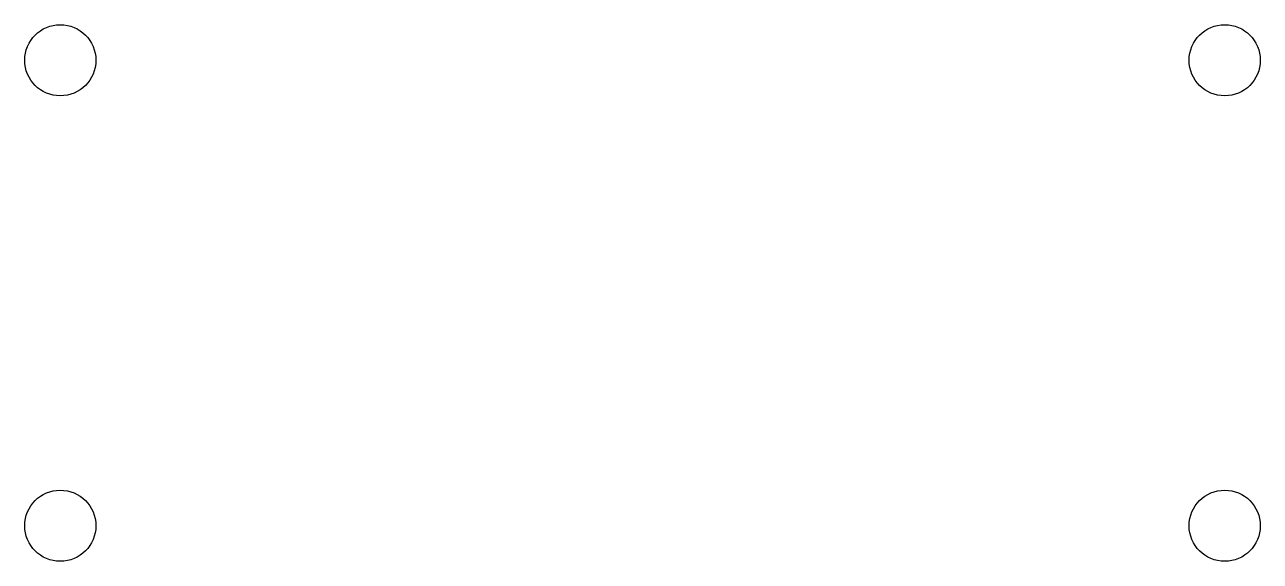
# Model space of a CAD drawing. Header units: millimetres. Extents: x -47.8 to 47.8, y -20.8 to 20.8.
import ezdxf

# ---------------------------------------------------------------- set-up
doc = ezdxf.new("R2010")
doc.units = ezdxf.units.MM

msp = doc.modelspace()

# ---------------------------------------------------------------- linework, layer by layer
for centre in [(-45, 18), (45, 18), (-45, -18), (45, -18)]:
    msp.add_circle(centre, 2.75)

doc.saveas('drawing.dxf')
